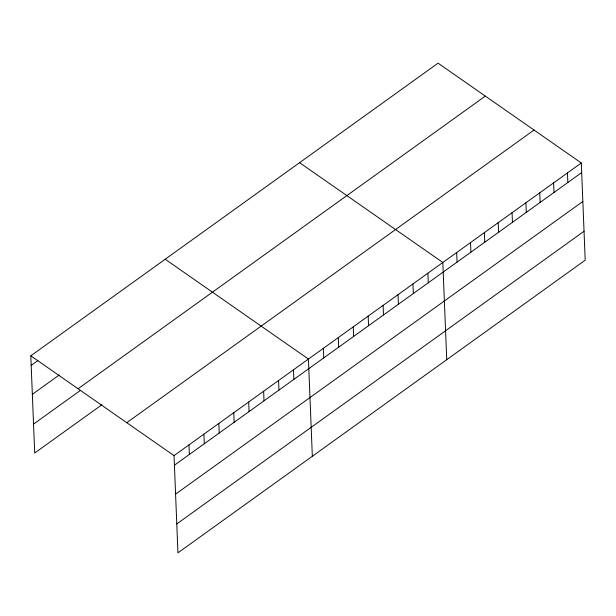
<?xml version="1.0" encoding="UTF-8"?>
<svg xmlns="http://www.w3.org/2000/svg" width="616" height="616" viewBox="0 0 616 616"><rect width="100%" height="100%" fill="white"/><g stroke="black" fill="none" stroke-linecap="round" stroke-linejoin="round"><path stroke-width="0.92" d="M30.8 355.817L438.061 63.163L581.296 162.978L585.2 260.183L177.939 552.837L174.035 455.632L30.8 355.817L34.704 453.022L101.902 404.735M31.185 365.396L37.907 360.568M32.348 394.309L59.228 374.998M78.07 388.75L485.331 96.104M33.541 424.101L80.581 390.305M126.765 422.692L534.026 130.038M174.035 455.632L581.296 162.978M174.42 465.211L581.681 172.565M175.583 494.132L582.844 201.478M176.777 523.923L584.037 231.27M299.592 162.662L442.827 262.478L446.731 359.69M165.196 259.236L308.431 359.059L312.335 456.263M567.452 172.927L567.837 182.513M553.599 182.883L553.984 192.462M539.755 192.831L540.14 202.41M525.91 202.78L526.295 212.358M512.058 212.728L512.443 222.314M498.213 222.684L498.598 232.263M484.368 232.632L484.753 242.211M470.524 242.581L470.909 252.16M456.672 252.529L457.057 262.116M427.897 273.211L428.282 282.79M412.959 283.945L413.344 293.524M398.028 294.671L398.413 304.258M383.098 305.405L383.483 314.984M368.16 316.131L368.545 325.718M353.23 326.865L353.615 336.444M338.3 337.599L338.685 347.178M323.361 348.325L323.747 357.904M293.493 369.785L293.878 379.371M278.563 380.519L278.948 390.097M263.633 391.245L264.018 400.831M248.695 401.978L249.08 411.557M233.764 412.712L234.149 422.291M218.834 423.438L219.219 433.025M203.896 434.172L204.281 443.751M188.966 444.898L189.351 454.485"/></g></svg>
